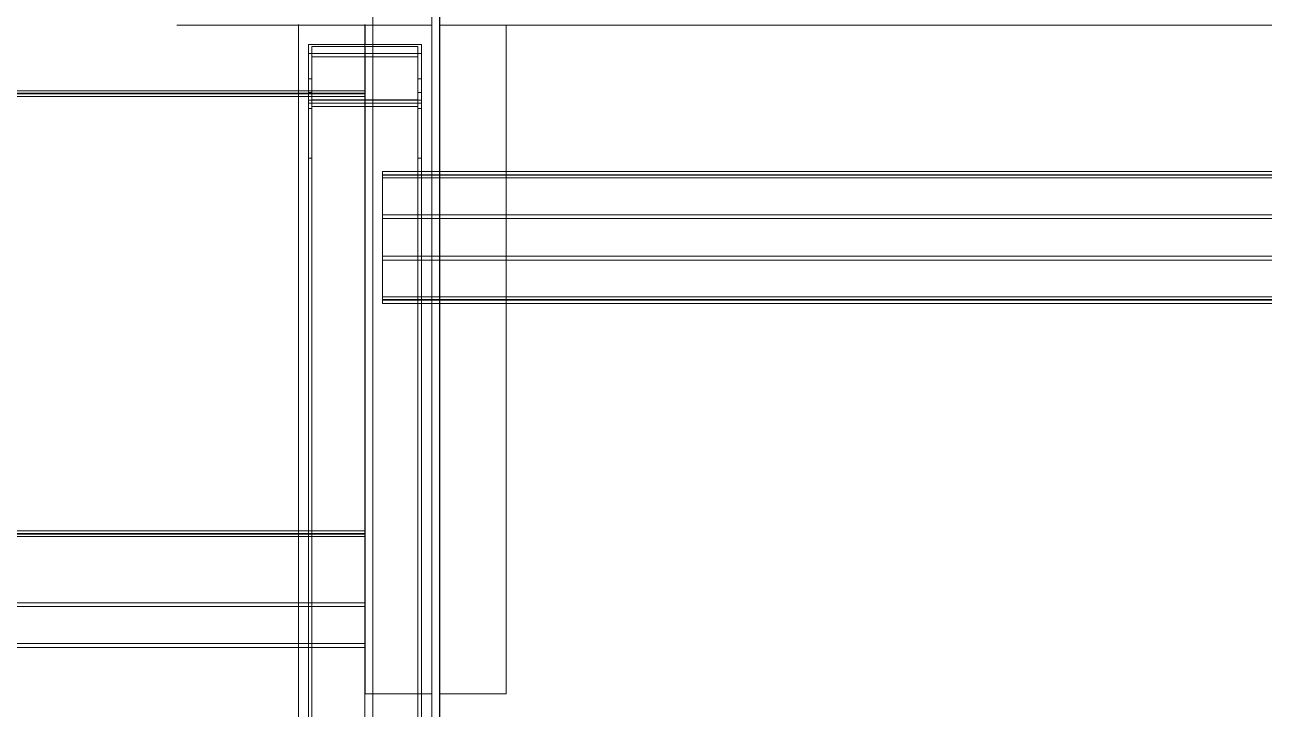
# Model space of a CAD drawing. Header units: centimetres. Extents: x -13617 to -9515, y -261 to 6553.
# Drawn here: x -11386.8 to -11277.1, y 2229.6 to 2290.1 of the extents above; entities that cross this region are included whole.
import ezdxf

# ---------------------------------------------------------------- set-up
doc = ezdxf.new("R2010")
doc.units = ezdxf.units.CM
doc.linetypes.add('_Overhead', pattern=[0.47625, 0.3175, -0.15875])
for name, color, linetype, lineweight in [('I-WALL', 7, 'Continuous', 9), ('S-BEAM', 7, 'Continuous', 9), ('S-COLS', 7, 'Continuous', 9)]:
    doc.layers.add(name, color=color, linetype=linetype, lineweight=lineweight)

# ---------------------------------------------------------------- blocks, each defined once
blk = doc.blocks.new('Costanera Perfil Z - Parametrizado - h_30cm-V62-Planta patio maniobras')
at = {"layer": 'S-BEAM', "color": 254, "true_color": 0xcccccc}
for p, q in [((1.98, 548.74), (7.84, 548.74)), ((7.69, 548.74), (1.98, 548.74)), ((8.04, 548.74), (7.69, 548.74)), ((7.84, 548.74), (8.04, 548.74)), ((7.84, 548.74), (7.84, 543.73)), ((8.04, 548.74), (8.16, 548.74)), ((8.04, 548.74), (8.04, 542.85)), ((8.34, 548.74), (8.1, 548.74)), ((8.1, 548.74), (8.1, 544.03)), ((8.16, 548.74), (8.34, 548.74)), ((8.34, 548.74), (8.34, 544.03)), ((7.84, 543.73), (7.84, 542.85)), ((8.1, 544.03), (8.1, 543.78)), ((8.1, 543.73), (8.1, 542.85)), ((8.34, 544.03), (8.34, 543.73)), ((8.34, 543.73), (8.34, 542.85)), ((7.84, 542.85), (7.84, -544.73)), ((8.04, 542.85), (8.04, -544.73)), ((8.1, 542.85), (8.1, -544.73)), ((8.34, 542.85), (8.34, -544.73))]:
    blk.add_line(p, q, dxfattribs=at)
blk = doc.blocks.new('Costanera Perfil Z - Parametrizado - h_30cm-V63-Planta patio maniobras')
at = {"layer": 'S-BEAM', "color": 254, "true_color": 0xcccccc}
for p, q in [((-8.1, 548.74), (-8.34, 548.74)), ((-8.34, 548.74), (-8.1, 548.74)), ((-8.34, 548.74), (-8.34, -548.74)), ((-8.1, 548.74), (1.98, 548.74)), ((-8.1, -548.74), (-8.1, 548.74)), ((-7.84, 548.74), (-8.04, 548.74)), ((-8.04, 548.74), (-8.04, -548.74)), ((1.64, 548.74), (-7.84, 548.74)), ((-7.84, 548.74), (-7.84, -548.74)), ((-1.64, 548.74), (-1.98, 548.74)), ((-1.98, 548.74), (-1.37, 548.74)), ((-1.98, 548.74), (-1.98, 543.73)), ((-1.07, 548.74), (-1.64, 548.74)), ((-1.64, 548.74), (1.64, 548.74)), ((1.64, 548.74), (-1.64, 548.74)), ((-1.64, 548.74), (-1.64, 543.73)), ((-1.37, 548.74), (-1, 548.74)), ((-0.7, 548.74), (-1.07, 548.74)), ((-1, 548.74), (1.64, 548.74)), ((1.64, 548.74), (-0.7, 548.74)), ((1.98, 548.74), (1.64, 548.74)), ((1.64, 548.74), (1.98, 548.74)), ((1.98, 548.74), (1.64, 548.74)), ((1.64, 548.74), (1.64, -548.74)), ((1.98, 548.74), (7.84, 548.74)), ((8.04, 548.74), (1.98, 548.74)), ((1.98, 548.74), (1.98, -548.74)), ((-1.98, 543.73), (-1.98, 542.85)), ((-1.64, 543.73), (-1.64, 542.85)), ((-1.98, 542.85), (-1.98, -544.73)), ((-1.64, 542.85), (-1.64, -544.73))]:
    blk.add_line(p, q, dxfattribs=at)
blk = doc.blocks.new('Costanera Perfil Z - Parametrizado - h_22cm-1718325-Planta patio maniobras')
at = {"layer": 'S-BEAM', "color": 254, "true_color": 0xcccccc}
for p, q in [((-5.84, -4427.09), (-5.84, -4806.69)), ((-5.54, -4427.09), (-5.54, -4806.69)), ((-5.5, -4806.69), (-5.5, -4427.09)), ((-5.26, -4427.09), (-5.26, -4806.69)), ((-2.01, -4427.09), (-2.01, -4806.69)), ((-1.67, -4427.09), (-1.67, -4806.69)), ((1.67, -4427.09), (1.67, -4806.69)), ((2.01, -4427.09), (2.01, -4806.69)), ((5.26, -4427.09), (5.26, -4806.69)), ((5.5, -4427.09), (5.5, -4806.69)), ((5.54, -4427.09), (5.54, -4806.69)), ((5.84, -4427.09), (5.84, -4806.69)), ((-5.5, -4806.69), (-5.84, -4806.69)), ((-5.84, -4806.69), (-5.54, -4806.69)), ((-5.5, -4806.69), (-5.26, -4806.69)), ((2.01, -4806.69), (-5.5, -4806.69)), ((-5.26, -4806.69), (1.67, -4806.69)), ((1.67, -4806.69), (-2.01, -4806.69)), ((-2.01, -4806.69), (-1.67, -4806.69)), ((-1.67, -4806.69), (1.67, -4806.69)), ((1.67, -4806.69), (-1.67, -4806.69)), ((-1.67, -4806.69), (1.67, -4806.69)), ((1.67, -4806.69), (2.01, -4806.69)), ((2.01, -4806.69), (1.67, -4806.69)), ((1.67, -4806.69), (2.01, -4806.69)), ((2.01, -4806.69), (5.25, -4806.69)), ((5.26, -4806.69), (2.01, -4806.69)), ((5.26, -4806.69), (5.5, -4806.69)), ((5.54, -4806.69), (5.26, -4806.69)), ((5.54, -4806.69), (5.84, -4806.69)), ((5.84, -4806.69), (5.54, -4806.69))]:
    blk.add_line(p, q, dxfattribs=at)
blk = doc.blocks.new('RVR_CERCHA_C03 - RVR_CERCHA_C03-1729337-Planta patio maniobras')
at = {"layer": 'S-BEAM', "color": 254, "true_color": 0xcccccc}
for p, q in [((898.44, 5), (911.45, 5)), ((911.45, 4.7), (898.48, 4.7)), ((911.45, 5), (905.09, 5)), ((905.99, 5), (905.09, 5)), ((911.45, 4.7), (905.09, 4.7)), ((905.39, 5), (911.45, 5)), ((905.39, 4.7), (911.45, 4.7)), ((911.45, 5), (905.99, 5)), ((906.06, 4.7), (911.45, 4.7)), ((911.45, 5), (911.78, 5)), ((911.78, 5), (911.45, 5)), ((911.78, 5), (911.45, 5)), ((911.45, 5), (911.78, 5)), ((911.78, 4.7), (911.45, 4.7)), ((911.78, 4.7), (911.45, 4.7)), ((911.45, 4.7), (911.78, 4.7)), ((911.45, 4.7), (911.78, 4.7)), ((911.78, 5), (914.79, 5)), ((915.07, 5), (911.78, 5)), ((915.07, 5), (911.78, 5)), ((911.78, 5), (915.07, 5)), ((915.07, 4.7), (911.78, 4.7)), ((914.83, 4.7), (911.78, 4.7)), ((911.78, 4.7), (915.07, 4.7)), ((911.78, 4.7), (915.07, 4.7)), ((914.79, 5), (921.76, 5)), ((921.76, 4.7), (914.83, 4.7)), ((915.4, 5), (915.07, 5)), ((915.4, 5), (915.07, 5)), ((915.07, 5), (915.4, 5)), ((915.4, 4.7), (915.07, 4.7)), ((915.07, 4.7), (915.4, 4.7)), ((915.07, 4.7), (915.4, 4.7)), ((921.76, 5), (915.4, 5)), ((921.76, 5), (915.4, 5)), ((915.4, 5), (921.76, 5)), ((921.76, 4.7), (915.4, 4.7)), ((915.4, 4.7), (921.76, 4.7)), ((915.4, 4.7), (921.76, 4.7)), ((921.76, 5), (959.87, 5)), ((954.75, 5), (921.76, 5)), ((954.75, 5), (921.76, 5)), ((921.76, 5), (954.75, 5)), ((954.75, 4.7), (921.76, 4.7)), ((957.07, 4.7), (921.76, 4.7)), ((921.76, 4.7), (954.75, 4.7)), ((921.76, 4.7), (954.75, 4.7)), ((960.2, 5), (954.75, 5)), ((959.61, 5), (954.75, 5)), ((954.75, 5), (954.75, 4.7)), ((958.29, 5), (954.75, 5)), ((960.2, 5), (954.75, 5)), ((954.75, 5), (960.2, 5)), ((959.6, 4.7), (954.75, 4.7)), ((954.75, 4.7), (959.32, 4.7)), ((958.29, 4.7), (954.75, 4.7)), ((954.75, 4.7), (959.6, 4.7)), ((954.75, 4.7), (959.6, 4.7)), ((959.6, 4.7), (957.07, 4.7)), ((959.14, 5), (958.29, 5)), ((959.14, 4.7), (958.29, 4.7)), ((959.14, 4.71), (959.14, 5)), ((959.14, 5), (960.2, 5)), ((959.6, 4.7), (959.14, 4.7)), ((959.32, 4.7), (959.32, -4.7)), ((959.6, 4.7), (959.32, 4.7)), ((959.61, -5), (959.61, 5)), ((959.61, 5), (960.21, 5)), ((959.87, 4.7), (959.61, 4.7)), ((959.87, 4.7), (959.61, 4.7)), ((959.87, 4.7), (959.61, 4.7)), ((959.61, 4.7), (959.87, 4.7)), ((959.61, 4.7), (959.87, 4.7)), ((959.87, 4.7), (959.68, 4.7)), ((959.87, 5), (959.87, -5)), ((960.3, 5), (959.87, 5)), ((959.91, -4.7), (959.91, 4.7)), ((959.91, 4.7), (960.3, 4.7)), ((960.2, 4.7), (959.91, 4.7)), ((960.2, 4.7), (959.91, 4.7)), ((960.2, 4.7), (959.91, 4.7)), ((959.91, 4.7), (960.2, 4.7)), ((959.91, 4.7), (960.2, 4.7)), ((960.49, 5), (960.2, 5)), ((960.2, 5), (960.49, 5)), ((960.49, 5), (960.2, 5)), ((960.2, 5), (960.49, 5)), ((960.49, 4.7), (960.2, 4.7)), ((960.49, 4.7), (960.2, 4.7)), ((960.47, 4.7), (960.2, 4.7)), ((960.2, 4.7), (960.49, 4.7)), ((960.2, 4.7), (960.49, 4.7)), ((960.21, 5), (960.37, 5)), ((960.49, 5), (960.3, 5)), ((960.3, 4.7), (960.49, 4.7)), ((960.37, 5), (960.62, 5)), ((962.82, 4.7), (960.49, 4.7)), ((960.54, 4.7), (960.54, 5)), ((960.54, 5), (964, 5)), ((963.93, 5), (960.54, 5)), ((960.54, 5), (961.77, 5)), ((962.65, 4.7), (960.54, 4.7)), ((960.54, 4.7), (961.77, 4.7)), ((960.54, 4.7), (963.85, 4.7)), ((960.62, 5), (960.77, 5)), ((960.77, 5), (963.28, 5)), ((963.28, 5), (961.77, 5)), ((961.77, 5), (961.77, 4.7)), ((961.77, 4.7), (963.28, 4.7)), ((963.71, 4.7), (962.65, 4.7)), ((963.71, 4.7), (962.82, 4.7)), ((963.28, 5), (964, 5)), ((964.8, 5), (963.28, 5)), ((963.28, 4.7), (964.61, 4.7)), ((963.71, -0.01), (963.71, 4.7)), ((963.85, 4.7), (964.61, 4.7)), ((964.8, 5), (963.93, 5)), ((964, 5), (964, 4.76)), ((964, 4.7), (964, -0.01)), ((964.61, 4.7), (964.61, -0.01)), ((964.8, -0.01), (964.8, 5)), ((862.58, 0), (911.45, 0)), ((911.45, 0), (911.78, 0)), ((911.78, 0), (914.76, 0)), ((914.76, 0), (921.76, 0)), ((921.76, 0), (957.38, 0)), ((963.71, -4.7), (963.71, -0.01)), ((964, -0.01), (964, -4.7)), ((964.61, -0.01), (964.61, -4.7)), ((964.8, -5), (964.8, -0.01)), ((941.89, -5), (898.44, -5)), ((941.89, -4.7), (898.48, -4.7)), ((941.89, -4.7), (899.15, -4.7)), ((941.89, -5), (899.15, -5)), ((905.3, -4.7), (941.89, -4.7)), ((905.3, -5), (941.89, -5)), ((905.99, -5), (941.89, -5)), ((906.06, -4.7), (941.89, -4.7)), ((942.47, -4.7), (941.89, -4.7)), ((942.47, -4.7), (941.89, -4.7)), ((941.89, -4.7), (942.47, -4.7)), ((941.89, -4.7), (942.47, -4.7)), ((942.47, -5), (941.89, -5)), ((942.47, -5), (941.89, -5)), ((941.89, -5), (942.47, -5)), ((941.89, -5), (942.47, -5)), ((945.72, -4.7), (942.48, -4.7)), ((945.72, -4.7), (942.48, -4.7)), ((942.48, -4.7), (945.72, -4.7)), ((942.48, -4.7), (945.72, -4.7)), ((945.72, -5), (942.48, -5)), ((945.72, -5), (942.48, -5)), ((942.48, -5), (945.72, -5)), ((942.48, -5), (945.72, -5)), ((946.06, -4.7), (945.72, -4.7)), ((946.06, -4.7), (945.72, -4.7)), ((945.72, -4.7), (946.06, -4.7)), ((945.72, -4.7), (946.06, -4.7)), ((946.06, -5), (945.72, -5)), ((946.06, -5), (945.72, -5)), ((945.72, -5), (946.06, -5)), ((945.72, -5), (946.06, -5)), ((949.4, -4.7), (946.06, -4.7)), ((949.4, -4.7), (946.06, -4.7)), ((946.06, -4.7), (949.4, -4.7)), ((946.06, -4.7), (949.4, -4.7)), ((949.4, -5), (946.06, -5)), ((949.4, -5), (946.06, -5)), ((946.06, -5), (949.4, -5)), ((946.06, -5), (949.4, -5)), ((949.74, -4.7), (949.4, -4.7)), ((949.74, -4.7), (949.4, -4.7)), ((949.4, -4.7), (949.74, -4.7)), ((949.4, -4.7), (949.74, -4.7)), ((949.74, -5), (949.4, -5)), ((949.74, -5), (949.4, -5)), ((949.4, -5), (949.74, -5)), ((949.4, -5), (949.74, -5)), ((953.57, -4.7), (949.74, -4.7)), ((953.57, -4.7), (949.74, -4.7)), ((949.74, -4.7), (953.57, -4.7)), ((949.74, -4.7), (953.57, -4.7)), ((953.57, -5), (949.74, -5)), ((953.57, -5), (949.74, -5)), ((949.74, -5), (953.57, -5)), ((949.74, -5), (953.57, -5)), ((957.07, -4.7), (953.57, -4.7)), ((954.75, -4.7), (953.57, -4.7)), ((953.57, -4.7), (954.75, -4.7)), ((953.57, -4.7), (954.75, -4.7)), ((954.75, -5), (953.57, -5)), ((959.87, -5), (953.57, -5)), ((953.57, -5), (954.75, -5)), ((953.57, -5), (954.75, -5)), ((959.87, -4.7), (954.75, -4.7)), ((959.32, -4.7), (954.75, -4.7)), ((954.75, -4.7), (954.75, -5)), ((958.29, -4.7), (954.75, -4.7)), ((954.75, -4.7), (959.87, -4.7)), ((954.75, -4.7), (959.87, -4.7)), ((960.54, -5), (954.75, -5)), ((954.75, -5), (959.61, -5)), ((958.29, -5), (954.75, -5)), ((954.75, -5), (960.54, -5)), ((954.75, -5), (960.54, -5)), ((959.61, -4.7), (957.07, -4.7)), ((959.14, -4.7), (958.29, -4.7)), ((959.14, -5), (958.29, -5)), ((959.14, -4.7), (959.87, -4.7)), ((959.14, -5), (959.14, -4.71)), ((960.54, -5), (959.14, -5)), ((959.87, -4.7), (959.32, -4.7)), ((960.21, -5), (959.61, -5)), ((959.87, -4.7), (959.68, -4.7)), ((959.87, -5), (960.21, -5)), ((960.21, -4.7), (959.91, -4.7)), ((960.54, -4.7), (959.91, -4.7)), ((959.91, -4.7), (960.54, -4.7)), ((960.54, -4.7), (959.91, -4.7)), ((959.91, -4.7), (960.54, -4.7)), ((959.91, -4.7), (960.54, -4.7)), ((960.54, -4.7), (960.21, -4.7)), ((960.21, -5), (960.54, -5)), ((963.28, -5), (960.21, -5)), ((960.54, -5), (960.54, -4.7)), ((960.54, -4.7), (962.65, -4.7)), ((960.54, -4.7), (963.85, -4.7)), ((960.54, -4.7), (961.77, -4.7)), ((964, -5), (960.54, -5)), ((960.54, -5), (961.77, -5)), ((960.54, -5), (963.93, -5)), ((962.82, -4.7), (960.57, -4.7)), ((963.28, -4.7), (961.77, -4.7)), ((961.77, -4.7), (961.77, -5)), ((961.77, -5), (963.28, -5)), ((962.65, -4.7), (963.71, -4.7)), ((963.71, -4.7), (962.82, -4.7)), ((964.61, -4.7), (963.28, -4.7)), ((964, -5), (963.28, -5)), ((963.28, -5), (964.8, -5)), ((963.85, -4.7), (964.61, -4.7)), ((963.93, -5), (964.8, -5)), ((964, -4.76), (964, -5))]:
    blk.add_line(p, q, dxfattribs=at)
blk = doc.blocks.new('PQ_RVR_EST-01_ZZ_ZZ_MO_T_A_rvt-1-Planta patio maniobras')
at = {"layer": 'S-BEAM', "color": 254, "true_color": 0xcccccc}
for p, q in [((-11355.96, 3399.58), (-11355.96, 2288.41)), ((-11355.96, 2186.2), (-11355.96, 2694.59)), ((-11350.06, 2277.18), (-11350.06, 2423.81)), ((-11350.06, 2423.81), (-11350.06, 2277.18)), ((-11350.06, 2423.81), (-11350.06, 2277.18)), ((-11362.56, 2290.17), (-11362.56, 2245.37)), ((-11362.56, 2290.17), (-11362.56, 2245.37)), ((-11362.56, 2290.17), (-11362.56, 2283.81)), ((-11362.56, 2290.17), (-11362.56, 2283.81)), ((-11356.67, 2290.17), (-11356.67, 2245.37)), ((-11356.67, 2290.17), (-11356.67, 2288.41)), ((-11356.67, 2288.23), (-11356.67, 2287.61)), ((-11356.67, 2287.61), (-11356.67, 2283.81)), ((-11355.96, 2288.23), (-11355.96, 2287.61)), ((-11355.96, 2287.61), (-11355.96, 2283.51)), ((-11362.56, 2283.81), (-11362.56, 2245.37)), ((-11362.56, 2283.81), (-11362.56, 2245.37)), ((-11356.67, 2283.81), (-11356.67, 2283.49)), ((-11356.67, 2283.49), (-11356.67, 2282.93)), ((-11356.67, 2282.93), (-11356.67, 2245.37)), ((-11355.96, 2283.49), (-11355.96, 2282.93)), ((-11355.96, 2282.93), (-11355.96, 2228.36)), ((-11350.06, 2273.36), (-11350.06, 2277.18)), ((-11350.06, 2277.18), (-11350.06, 2273.36)), ((-11350.06, 2277.18), (-11350.06, 2273.36)), ((-11350.06, 2273.01), (-11350.06, 2273.36)), ((-11350.06, 2273.36), (-11350.06, 2273.01)), ((-11350.06, 2273.36), (-11350.06, 2273.01)), ((-11350.06, 2269.68), (-11350.06, 2273.01)), ((-11350.06, 2273.01), (-11350.06, 2269.68)), ((-11350.06, 2273.01), (-11350.06, 2269.68)), ((-11350.06, 2269.33), (-11350.06, 2269.68)), ((-11350.06, 2269.68), (-11350.06, 2269.33)), ((-11350.06, 2269.68), (-11350.06, 2269.33)), ((-11350.06, 2266.1), (-11350.06, 2269.33)), ((-11350.06, 2269.33), (-11350.06, 2266.1)), ((-11350.06, 2269.33), (-11350.06, 2266.1)), ((-11350.06, 2265.5), (-11350.06, 2266.09)), ((-11350.06, 2266.09), (-11350.06, 2265.5)), ((-11350.06, 2266.09), (-11350.06, 2265.5)), ((-11350.06, 2215.44), (-11350.06, 2265.5)), ((-11350.06, 2265.5), (-11350.06, 2215.44)), ((-11350.06, 2265.5), (-11350.06, 2215.44)), ((-11362.56, 2245.37), (-11362.56, 2238.04)), ((-11362.56, 2245.37), (-11362.56, 2238.11)), ((-11362.56, 2245.37), (-11362.56, 2239.02)), ((-11362.56, 2245.37), (-11362.56, 2239.02)), ((-11356.67, 2245.37), (-11356.67, 2238.11)), ((-11356.67, 2245.37), (-11356.67, 2239.02)), ((-11362.56, 2239.02), (-11362.56, 2238.68)), ((-11362.56, 2239.02), (-11362.56, 2238.68)), ((-11356.67, 2239.02), (-11356.67, 2238.68)), ((-11362.56, 2238.68), (-11362.56, 2235.4)), ((-11362.56, 2238.68), (-11362.56, 2235.4)), ((-11362.56, 2238.11), (-11362.56, 2235.4)), ((-11362.56, 2238.04), (-11362.56, 2235.4)), ((-11356.67, 2238.68), (-11356.67, 2235.4)), ((-11356.67, 2238.11), (-11356.67, 2235.4)), ((-11362.56, 2235.4), (-11362.56, 2235.06)), ((-11362.56, 2235.4), (-11362.56, 2235.06)), ((-11362.56, 2235.4), (-11362.56, 2235.06)), ((-11362.56, 2235.4), (-11362.56, 2235.06)), ((-11362.56, 2235.06), (-11362.56, 2186.2)), ((-11362.56, 2235.06), (-11362.56, 2186.2)), ((-11362.56, 2235.06), (-11362.56, 2228.7)), ((-11362.56, 2235.06), (-11362.56, 2228.7)), ((-11356.67, 2235.4), (-11356.67, 2235.06)), ((-11356.67, 2235.4), (-11356.67, 2235.06)), ((-11356.67, 2235.06), (-11356.67, 2186.2)), ((-11356.67, 2235.06), (-11356.67, 2228.7))]:
    blk.add_line(p, q, dxfattribs=at)
at = {"layer": 'S-COLS', "color": 253, "true_color": 0xaaaaaa}
for p, q in [((-11350.76, 2277.18), (-11350.76, 2302.25)), ((-11350.05, 2302.25), (-11350.05, 2277.18)), ((-11356.66, 2290.13), (-11356.66, 2288.41)), ((-11344.16, 2277.18), (-11344.16, 2290.13)), ((-11356.66, 2288.23), (-11356.66, 2287.61)), ((-11356.66, 2287.61), (-11356.66, 2283.49)), ((-11356.66, 2283.49), (-11356.66, 2282.93)), ((-11356.66, 2282.93), (-11356.66, 2230.95)), ((-11350.76, 2273.36), (-11350.76, 2277.18)), ((-11350.05, 2277.18), (-11350.05, 2273.36)), ((-11344.16, 2273.36), (-11344.16, 2277.18)), ((-11350.76, 2273.01), (-11350.76, 2273.36)), ((-11350.76, 2269.68), (-11350.76, 2273.01)), ((-11350.05, 2273.36), (-11350.05, 2273.01)), ((-11350.05, 2273.01), (-11350.05, 2269.68)), ((-11344.16, 2273.01), (-11344.16, 2273.36)), ((-11344.16, 2269.68), (-11344.16, 2273.01)), ((-11350.76, 2269.33), (-11350.76, 2269.68)), ((-11350.05, 2269.68), (-11350.05, 2269.33)), ((-11344.16, 2269.33), (-11344.16, 2269.68)), ((-11350.76, 2266.1), (-11350.76, 2269.33)), ((-11350.05, 2269.33), (-11350.05, 2266.1)), ((-11344.16, 2266.1), (-11344.16, 2269.33)), ((-11350.76, 2265.5), (-11350.76, 2266.09)), ((-11350.76, 2215.44), (-11350.76, 2265.5)), ((-11350.05, 2266.09), (-11350.05, 2265.5)), ((-11350.05, 2265.5), (-11350.05, 2215.44)), ((-11344.16, 2265.5), (-11344.16, 2266.09)), ((-11344.16, 2230.95), (-11344.16, 2265.5)), ((-11355.96, 2230.95), (-11356.66, 2230.95)), ((-11351.68, 2230.95), (-11355.96, 2230.95)), ((-11350.76, 2230.95), (-11351.68, 2230.95)), ((-11350.05, 2230.95), (-11344.16, 2230.95))]:
    blk.add_line(p, q, dxfattribs=at)
at = {"layer": 'S-BEAM', "color": 254, "linetype": '_Overhead', "lineweight": 9, "true_color": 0xd4d4d4}
for name, p, rotation in [('Costanera Perfil Z - Parametrizado - h_30cm-V62-Planta patio maniobras', (-11905.41, 2292.15), 269.9999999999998), ('RVR_CERCHA_C03 - RVR_CERCHA_C03-1729337-Planta patio maniobras', (-11356.68, 1323.61), 89.9999999999999), ('Costanera Perfil Z - Parametrizado - h_22cm-1718325-Planta patio maniobras', (-6548.44, 2271.34), 269.9999999999998), ('Costanera Perfil Z - Parametrizado - h_30cm-V63-Planta patio maniobras', (-11905.41, 2237.04), 269.9999999999998)]:
    blk.add_blockref(name, p, dxfattribs=dict(at, rotation=rotation))
blk = doc.blocks.new('PQ_RVR_ARQ-01_ZZ_ZZ_MO_T_A_rvt-1-Planta patio maniobras')
at = {"layer": 'I-WALL', "color": 253, "true_color": 0xaaaaaa}
for p, q in [((-11373.31, 2290.13), (-11363.31, 2290.13)), ((-11362.56, 2290.13), (-11363.31, 2290.13)), ((-11356.67, 2290.13), (-11362.56, 2290.13)), ((-11355.96, 2290.13), (-11356.67, 2290.13)), ((-11350.76, 2290.13), (-11355.96, 2290.13)), ((-11171.49, 2290.13), (-11350.05, 2290.13))]:
    blk.add_line(p, q, dxfattribs=at)

msp = doc.modelspace()

# ---------------------------------------------------------------- block references
at = {"lineweight": 5}
msp.add_blockref('PQ_RVR_EST-01_ZZ_ZZ_MO_T_A_rvt-1-Planta patio maniobras', (0, 0), dxfattribs=at)

# ---------------------------------------------------------------- next in the draw order: block references
msp.add_blockref('PQ_RVR_ARQ-01_ZZ_ZZ_MO_T_A_rvt-1-Planta patio maniobras', (0, 0), dxfattribs=at)

doc.saveas('drawing.dxf')
